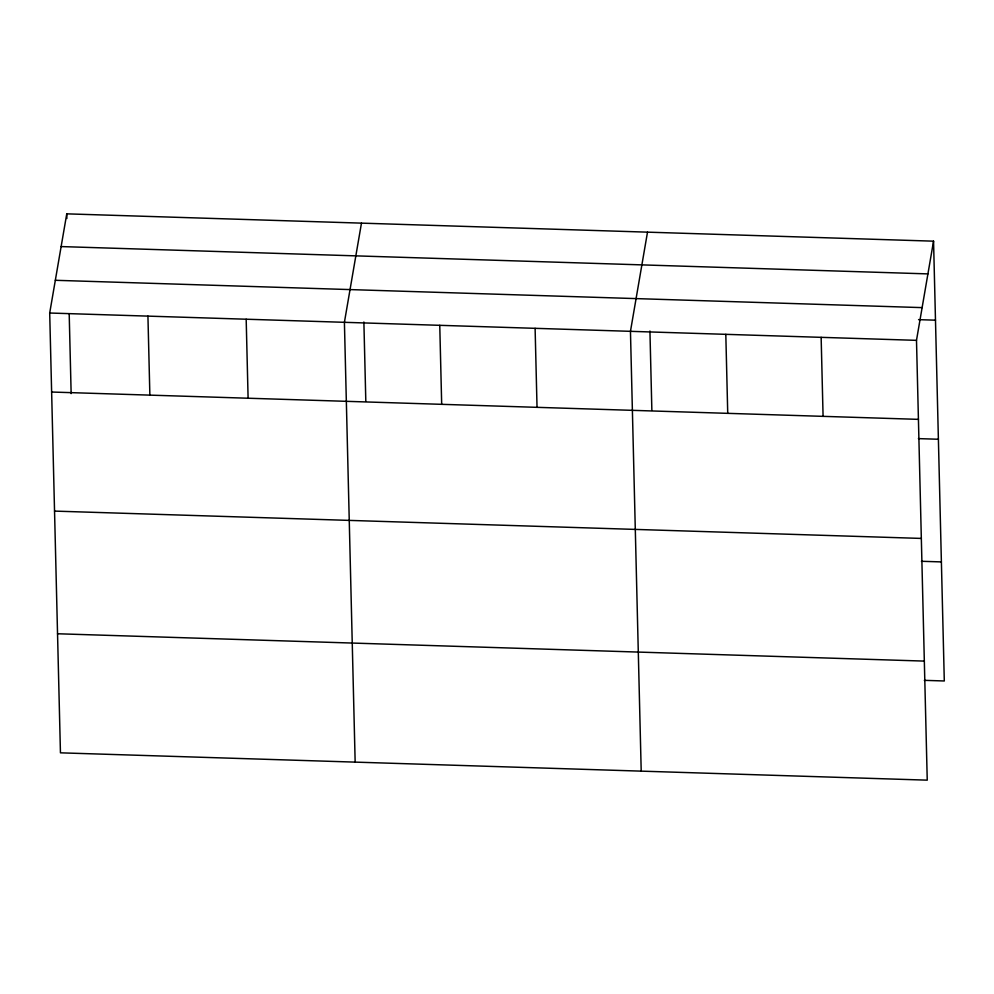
<?xml version="1.0" encoding="UTF-8"?>
<svg xmlns="http://www.w3.org/2000/svg" width="994" height="994" viewBox="0 0 994 994"><rect width="100%" height="100%" fill="white"/><g stroke="black" fill="none" stroke-linecap="round" stroke-linejoin="round"><path stroke-width="1.49" d="M933.552 241.169L916.493 340.346L927.24 780.153L60.448 752.831L49.7 313.023L66.76 213.847L933.552 241.169L944.3 680.977L924.308 680.343M361.468 223.141L344.409 322.317L355.156 762.125M647.504 232.149L630.457 331.337L641.205 771.133M61.131 246.574L927.924 273.897M55.329 280.296L922.121 307.618M918.568 319.646L935.478 320.18M49.7 313.023L916.493 340.346M51.626 392.034L918.431 419.356M918.394 438.615L938.398 439.249M54.546 511.102L921.339 538.425M921.401 561.287L941.393 561.908M57.54 633.762L924.333 661.097M821.143 337.351L823.082 416.362M725.806 334.344L727.732 413.355M649.927 331.014L651.865 410.385M535.107 328.331L537.033 407.341M439.758 325.324L441.684 404.334M363.879 321.994L365.817 401.365M246.177 319.223L248.102 398.234M147.932 316.117L149.87 395.127M66.76 213.847L66.871 218.494M69.207 314.228L71.146 393.599"/></g></svg>
